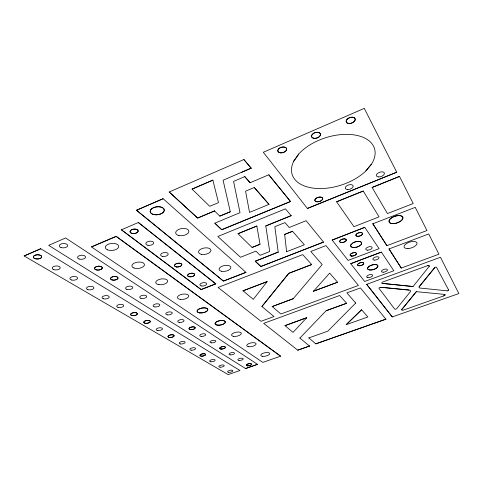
<?xml version="1.0" encoding="UTF-8"?>
<svg xmlns="http://www.w3.org/2000/svg" width="483" height="483" viewBox="0 0 483 483"><rect width="100%" height="100%" fill="white"/><g stroke="black" fill="none" stroke-linecap="round" stroke-linejoin="round"><path stroke-width="0.72" d="M448.671 289.981L448.641 290.138A1.117 0.435 -17.9 0 1 447.33 290.814L447.065 290.802M293.706 161.201L298.711 154.017A43.162 24.917 -17.6 0 1 353.743 134.848A43.162 24.917 -17.6 0 1 371.439 164.226L365.879 170.928A43.162 24.917 -17.6 0 1 313.111 188.11A43.162 24.917 -17.6 0 1 293.718 161.244L298.723 154.059M243.064 290.814L253.291 299.351L267.177 281.589L243.064 290.814L267.177 281.589M413.037 286.522L382.482 283.406L413.05 286.552L429.091 266.477A1.974 0.833 -18.1 0 0 427.6 265.644L427.588 265.608A1.974 0.833 -18.1 0 1 429.079 266.441M261.925 306.494L288.78 273.318L311.686 264.551L288.792 273.354L261.925 306.494L273.976 316.54L261.031 321.298L218.068 287.445L302.714 254.613L311.698 264.587M447.071 290.838L419.854 288.031A4.154 1.672 -17.4 0 1 419.099 286.842L434.706 267.654A0.99 0.417 -18.3 0 1 435.678 267.153A0.99 0.417 -18.3 0 1 436.499 267.274L448.677 290.078M416.34 291.684L401.693 309.627A1.769 0.682 -16.4 0 0 403.553 310.062L443.581 295.946A1.884 0.725 -17.7 0 0 444.97 295.028A1.884 0.725 -17.7 0 0 444.402 294.389L416.328 291.654L401.693 309.627M365.866 170.891L371.427 164.184M293.187 298.76L322.185 264.569L310.798 251.48L325.977 245.593L358.416 285.465L280.877 313.998L272.195 306.536L293.175 298.723L272.201 306.572M313.564 291.177L329.647 273.106L337.587 282.235L313.564 291.177L337.587 282.235M306.681 317.79L293.03 332.37L284.952 325.633L306.675 317.754L284.958 325.669M299.883 338.07L326.097 310.744L346.637 303.252L326.097 310.744M355.736 303.034L327.806 331.163L308.83 337.925M346.208 324.63L361.604 309.766L367.877 316.981L346.22 324.667L361.604 309.766M359.968 245.642A5.687 2.711 -16.4 0 1 352.729 247.411A5.687 2.711 -16.4 0 1 351.437 244.084L352.336 243.305A5.687 2.711 -16.4 0 1 359.612 241.512A5.687 2.711 -16.4 0 1 360.855 244.839M169.213 192.035L197.644 218.062L214.53 210.938L197.644 218.062L169.207 191.993L243.903 159.529L251.166 168.193L241.15 172.497L251.154 168.15M24.15 255.93L40.723 248.733L239.96 370.491L228.199 374.627L24.15 255.972L40.723 248.775M257.524 364.357L65.603 237.968L48.68 245.364L245.593 368.547L257.517 364.321L245.593 368.547M396.742 172.268L364.285 108.373L263.313 152.26L307.387 208.457L396.724 172.226L307.387 208.457M163.103 198.706L136.484 210.28L223.454 281.1L245.962 272.334L223.448 281.064L136.478 210.232L163.103 198.706L245.962 272.334M192.065 189.137L212.87 180.105L218.479 202.631L209.737 206.313L192.059 189.094L212.882 180.153M241.138 172.455L223.098 180.225L230.288 211.765L219.825 216.118L214.53 210.938M244.76 176.603L233.561 181.445L240.015 212.659L214.838 223.182L221.763 229.739L290.518 201.52L268.802 174.774L250.103 182.755L244.76 176.603L250.103 182.755M121.438 229.817L138.349 222.5L215.786 283.877L201.151 289.583L121.438 229.817L201.151 289.583M91.456 246.891L116.18 236.362L280.593 356.176L262.837 362.389L91.456 246.934L116.186 236.404L280.593 356.176M254.269 187.489L245.587 191.196L249.524 212.393L268.983 204.363L254.269 187.489L268.971 204.321M221.757 229.697L290.512 201.483M291.164 215.696L285.429 208.849L217.821 236.501L240.528 257.288L255.924 251.142L260.18 255.314L269.707 251.516L265.771 225.941L291.152 215.66L265.783 225.984M237.974 233.7L256.847 226.032L237.986 233.736L252.078 247.435L260.029 244.271L256.847 226.032M336.591 201.809L363.222 191.033L379.077 216.879L353.954 226.702L336.585 201.767L363.222 191.033M372.121 187.489L399.483 176.416L413.213 203.536L387.438 213.571L372.109 187.446L399.483 176.416M278.214 252.126L274.821 226.702L284.97 222.609L289.22 227.505L306.144 220.689L323.532 242.098L260.844 266.519L255.241 261.212L278.208 252.09L255.253 261.249M286.618 251.746L284.656 234.412L292.535 231.272L304.332 244.809L286.606 251.709M292.547 231.315L284.656 234.412M201.139 289.504L215.774 283.805M255.241 261.212L260.838 266.483L323.532 242.098M372.858 223.792L415.217 207.346L426.954 230.536L386.901 245.672L372.858 223.792L386.901 245.672M332.171 240.087L364.81 227.348L379.07 248.673L348.11 260.409L332.159 240.051L364.81 227.348M389.002 248.95L428.699 233.965L438.95 254.215L401.27 268.065L389.002 248.95L401.276 268.101M350.694 263.706L381.377 252.096L393.85 270.746L364.647 281.474L350.688 263.67L381.377 252.096M366.682 284.342L440.466 257.252L458.85 293.561L392.256 316.933L366.682 284.342L392.256 316.933M427.6 265.644L382.753 282.012A1.787 0.755 -16.4 0 0 382.488 283.443M297.745 350.193L309.494 346.033L297.745 350.193L263.7 323.369L339.646 295.511L346.643 303.288M315.767 343.86L385.881 319.185L315.767 343.86L308.824 337.895M408.956 290.06L381.492 287.331L408.944 290.029A4.462 1.799 -16.9 0 1 410.206 291.949L396.567 308.8A1.509 0.586 -16.2 0 1 394.72 309.174L378.895 288.194A1.485 0.622 -16.2 0 1 380.574 287.313L381.25 287.3M380.574 287.313L380.936 287.282M215.786 283.877L138.349 222.5M299.877 338.04L309.5 346.063M214.85 223.218L221.763 229.739M355.742 303.064L346.872 292.861L360.421 287.928L385.893 319.215M243.909 159.571L251.166 168.193M268.808 174.816L290.518 201.52M444.402 294.389L444.414 294.419A1.884 0.725 -17.7 0 1 444.97 295.028A1.884 0.725 -17.7 0 1 443.569 295.916L443.581 295.946M434.706 267.654L419.099 286.842M260.029 244.271L252.078 247.435M230.288 211.765L219.825 216.118M352.324 243.269A5.687 2.711 -16.4 0 1 359.6 241.476A5.687 2.711 -16.4 0 1 360.867 244.875L359.956 245.606A5.687 2.711 -16.4 0 1 352.717 247.374A5.687 2.711 -16.4 0 1 351.425 244.048M369.223 266.278L368.366 266.972A5.331 2.367 -16.4 0 0 369.447 269.937A5.331 2.367 -16.4 0 0 376.221 268.288L377.084 267.6A5.331 2.367 -16.4 0 0 376.046 264.642A5.331 2.367 -16.4 0 0 369.235 266.314L368.372 267.008A5.325 2.367 -16.4 0 0 369.435 269.9A5.325 2.367 -16.4 0 0 376.209 268.252L377.072 267.564A5.325 2.367 -16.4 0 0 376.034 264.606A5.325 2.367 -16.4 0 0 369.223 266.278M228.864 372.321A2.663 0.972 -10.9 0 0 232.884 370.859A2.663 0.972 -10.9 0 0 229.057 370.576A2.663 0.972 -10.9 0 0 228.864 372.321M220.109 367.165A2.723 1.014 -10.6 0 0 224.209 365.667A2.723 1.014 -10.6 0 0 220.254 365.359A2.723 1.014 -10.6 0 0 220.109 367.165M210.95 361.773A2.789 1.063 -10.3 0 0 215.128 360.227A2.789 1.063 -10.3 0 0 211.047 359.889A2.789 1.063 -10.3 0 0 210.95 361.773M201.351 356.158A2.862 1.111 -10 0 0 205.613 354.564A2.862 1.111 -10 0 0 201.393 354.166A2.862 1.111 -10 0 0 201.351 356.122A2.862 1.111 -10 0 0 205.607 354.528A2.862 1.111 -10 0 0 201.399 354.196A2.862 1.111 -10 0 0 201.351 356.158M191.28 350.199A2.934 1.165 -9.6 0 0 195.627 348.557A2.934 1.165 -9.6 0 0 191.268 348.152A2.934 1.165 -9.6 0 0 191.28 350.199M180.708 343.974A3.013 1.226 -9.2 0 0 185.14 342.278A3.013 1.226 -9.2 0 0 180.63 341.843A3.013 1.226 -9.2 0 0 180.708 343.974M169.593 337.466A3.097 1.286 -8.8 0 0 174.121 335.715A3.097 1.286 -8.8 0 0 169.442 335.202A3.097 1.286 -8.8 0 0 169.587 337.43A3.097 1.286 -8.8 0 0 174.115 335.679A3.097 1.286 -8.8 0 0 169.448 335.238A3.097 1.286 -8.8 0 0 169.593 337.466M157.887 330.547A3.188 1.352 -8.3 0 0 162.511 328.73A3.188 1.352 -8.3 0 0 157.657 328.211A3.188 1.352 -8.3 0 0 157.887 330.547M145.552 323.32A3.284 1.425 -7.7 0 0 150.273 321.443A3.284 1.425 -7.7 0 0 145.238 320.839A3.284 1.425 -7.7 0 0 145.546 323.284A3.284 1.425 -7.7 0 0 150.273 321.406A3.284 1.425 -7.7 0 0 145.238 320.875A3.284 1.425 -7.7 0 0 145.552 323.32M131.799 315.514A3.381 1.497 -7.2 0 0 137.305 314.107A3.381 1.497 -7.2 0 0 132.897 312.803A3.381 1.497 -7.2 0 0 131.793 315.477A3.381 1.497 -7.2 0 0 137.299 314.071A3.381 1.497 -7.2 0 0 132.903 312.839A3.381 1.497 -7.2 0 0 131.799 315.514M117.991 307.363A3.496 1.582 -6.5 0 0 123.648 305.914A3.496 1.582 -6.5 0 0 119.041 304.556A3.496 1.582 -6.5 0 0 117.991 307.363M103.374 298.766A3.61 1.666 -5.8 0 0 109.194 297.274A3.61 1.666 -5.8 0 0 104.364 295.825A3.61 1.666 -5.8 0 0 103.374 298.766M87.87 289.649A3.737 1.763 -5 0 0 93.859 288.103A3.737 1.763 -5 0 0 88.781 286.558A3.737 1.763 -5 0 0 87.87 289.649M71.387 279.965A3.876 1.866 -4.1 0 0 77.564 278.365A3.876 1.866 -4.1 0 0 72.221 276.705A3.876 1.866 -4.1 0 0 71.387 279.965M53.848 269.647A4.027 1.98 -3.1 0 0 60.212 267.993A4.027 1.98 -3.1 0 0 54.579 266.205A4.027 1.98 -3.1 0 0 53.848 269.647M35.126 258.683A4.19 2.095 -2 0 0 41.701 256.974A4.19 2.095 -2 0 0 35.748 255.048A4.19 2.095 -2 0 0 35.126 258.683M221.069 349.004A2.874 1.135 -10.6 0 0 225.404 347.386A2.874 1.135 -10.6 0 0 221.232 346.987A2.874 1.135 -10.6 0 0 221.069 349.004M230.282 354.866A2.807 1.081 -10.9 0 0 234.527 353.296A2.807 1.081 -10.9 0 0 230.488 352.928A2.807 1.081 -10.9 0 0 230.282 354.866M239.073 360.457A2.741 1.032 -11.2 0 0 243.233 358.929A2.741 1.032 -11.2 0 0 239.32 358.597A2.741 1.032 -11.2 0 0 239.073 360.457M247.465 365.8A2.675 0.99 -11.4 0 0 251.546 364.315A2.675 0.99 -11.4 0 0 247.755 364.007A2.675 0.99 -11.4 0 0 247.465 365.8A2.675 0.99 -11.4 0 0 251.552 364.345A2.675 0.99 -11.4 0 0 247.761 364.037A2.675 0.99 -11.4 0 0 247.471 365.83M96.014 269.78A3.882 1.92 -4.9 0 0 102.263 268.162A3.882 1.92 -4.9 0 0 97.029 266.417A3.882 1.92 -4.9 0 0 96.014 269.78A3.882 1.92 -4.9 0 0 102.263 268.204A3.882 1.92 -4.9 0 0 97.029 266.453A3.882 1.92 -4.9 0 0 96.014 269.822M211.403 342.852A2.952 1.189 -10.2 0 0 215.823 341.185A2.952 1.189 -10.2 0 0 211.512 340.75A2.952 1.189 -10.2 0 0 211.403 342.852M201.248 336.391A3.031 1.25 -9.9 0 0 205.764 334.671A3.031 1.25 -9.9 0 0 201.296 334.194A3.031 1.25 -9.9 0 0 201.248 336.391M190.574 329.599A3.115 1.31 -9.5 0 0 195.18 327.812A3.115 1.31 -9.5 0 0 190.556 327.299A3.115 1.31 -9.5 0 0 190.574 329.599M179.32 322.439A3.2 1.383 -9 0 0 184.029 320.597A3.2 1.383 -9 0 0 179.235 320.036A3.2 1.383 -9 0 0 179.32 322.439M167.462 314.892A3.296 1.455 -8.5 0 0 172.274 312.978A3.296 1.455 -8.5 0 0 167.287 312.374A3.296 1.455 -8.5 0 0 167.462 314.892M154.928 306.922A3.399 1.534 -7.9 0 0 159.849 304.936A3.399 1.534 -7.9 0 0 154.669 304.272A3.399 1.534 -7.9 0 0 154.928 306.922M140.921 298.325A3.502 1.618 -7.3 0 0 146.645 296.858A3.502 1.618 -7.3 0 0 142.135 295.439A3.502 1.618 -7.3 0 0 140.921 298.325M126.848 289.377A3.623 1.715 -6.6 0 0 132.734 287.862A3.623 1.715 -6.6 0 0 128.001 286.341A3.623 1.715 -6.6 0 0 126.848 289.377M111.905 279.88A3.749 1.811 -5.8 0 0 117.967 278.317A3.749 1.811 -5.8 0 0 112.992 276.687A3.749 1.811 -5.8 0 0 111.905 279.88A3.749 1.811 -5.8 0 0 117.967 278.353A3.749 1.811 -5.8 0 0 112.998 276.729A3.749 1.811 -5.8 0 0 111.905 279.917M79.085 259.021A4.033 2.041 -3.9 0 0 85.527 257.342A4.033 2.041 -3.9 0 0 80.009 255.465A4.033 2.041 -3.9 0 0 79.085 259.021M61.009 247.531A4.196 2.167 -2.8 0 0 67.662 245.793A4.196 2.167 -2.8 0 0 61.83 243.77A4.196 2.167 -2.8 0 0 61.009 247.531M107.679 249.91A6.762 3.514 -5.1 0 0 118.649 247.091A6.762 3.514 -5.1 0 0 109.677 243.764A6.762 3.514 -5.1 0 0 107.679 249.91M201.483 285.96A3.466 1.636 -9.7 0 0 206.736 283.932A3.466 1.636 -9.7 0 0 201.725 283.062A3.466 1.636 -9.7 0 0 201.483 285.96M189.276 276.687A3.574 1.733 -9.1 0 0 194.655 274.586A3.574 1.733 -9.1 0 0 189.433 273.644A3.574 1.733 -9.1 0 0 189.276 276.687M176.319 266.851A3.689 1.835 -8.5 0 0 181.837 264.66A3.689 1.835 -8.5 0 0 176.386 263.64A3.689 1.835 -8.5 0 0 176.319 266.851M162.542 256.401A3.816 1.95 -7.8 0 0 168.205 254.112A3.816 1.95 -7.8 0 0 162.505 253.001A3.816 1.95 -7.8 0 0 162.542 256.401M147.87 245.261A3.949 2.071 -6.9 0 0 153.691 242.877A3.949 2.071 -6.9 0 0 147.72 241.669A3.949 2.071 -6.9 0 0 147.87 245.261M132.215 233.38A4.099 2.21 -6 0 0 138.192 230.886A4.099 2.21 -6 0 0 131.931 229.564A4.099 2.21 -6 0 0 132.215 233.38M221.649 271.295A5.995 2.922 -10.6 0 0 230.88 267.757A5.995 2.922 -10.6 0 0 222.415 266.073A5.995 2.922 -10.6 0 0 221.649 271.295M201.351 254.33A6.315 3.23 -9.7 0 0 210.986 250.55A6.315 3.23 -9.7 0 0 201.9 248.618A6.315 3.23 -9.7 0 0 201.351 254.33M178.831 235.517A6.684 3.58 -8.5 0 0 188.913 231.46A6.684 3.58 -8.5 0 0 179.115 229.238A6.684 3.58 -8.5 0 0 178.831 235.517M153.709 214.53A7.1 3.997 -7 0 0 164.28 210.147A7.1 3.997 -7 0 0 153.66 207.581A7.1 3.997 -7 0 0 153.709 214.53A7.1 3.997 -7 0 0 164.286 210.19A7.1 3.997 -7 0 0 153.666 207.624A7.1 3.997 -7 0 0 153.715 214.573M378.298 176.923A4.196 2.27 -19.3 0 0 384.408 173.475A4.196 2.27 -19.3 0 0 378.43 172.793A4.196 2.27 -19.3 0 0 378.298 176.923M347.289 189.511A4.118 2.234 -17.6 0 0 353.194 186.16A4.118 2.234 -17.6 0 0 347.15 185.544A4.118 2.234 -17.6 0 0 347.289 189.511M316.987 201.773A4.051 2.192 -15.8 0 0 322.692 198.513A4.051 2.192 -15.8 0 0 316.594 197.952A4.051 2.192 -15.8 0 0 316.987 201.773A4.051 2.192 -15.8 0 0 322.704 198.555A4.051 2.192 -15.8 0 0 316.606 197.994A4.051 2.192 -15.8 0 0 316.999 201.816M348.485 123.425A4.715 2.892 -20.1 0 0 355.228 119.283A4.715 2.892 -20.1 0 0 348.352 118.25A4.715 2.892 -20.1 0 0 348.485 123.425M313.992 138.295A4.619 2.838 -17.5 0 0 320.483 134.274A4.619 2.838 -17.5 0 0 313.527 133.332A4.619 2.838 -17.5 0 0 313.992 138.295M280.394 152.779A4.54 2.777 -15 0 0 286.636 148.879A4.54 2.777 -15 0 0 279.615 148.015A4.54 2.777 -15 0 0 280.394 152.779M407.954 248.588A6.768 3.061 -18.2 0 0 416.992 242.985A6.768 3.061 -18.2 0 0 406.662 243.432A6.768 3.061 -18.2 0 0 407.954 248.588M393.319 223.665A7.239 3.52 -18.5 0 0 402.876 217.422A7.239 3.52 -18.5 0 0 391.731 217.773A7.239 3.52 -18.5 0 0 393.319 223.665M374.711 260.096A3.218 1.461 -16.7 0 0 379.022 257.511A3.218 1.461 -16.7 0 0 374.065 257.65A3.218 1.461 -16.7 0 0 374.711 260.096M358.815 265.759A3.194 1.443 -16.1 0 0 363.747 263.64A3.194 1.443 -16.1 0 0 359.461 263.012A3.194 1.443 -16.1 0 0 358.803 265.728A3.194 1.443 -16.1 0 0 363.741 263.603A3.194 1.443 -16.1 0 0 359.473 263.048A3.194 1.443 -16.1 0 0 358.815 265.759M383.242 272.201A3.109 1.352 -16.7 0 0 387.432 269.755A3.109 1.352 -16.7 0 0 382.675 269.919A3.109 1.352 -16.7 0 0 383.242 272.201M367.871 277.604A3.079 1.34 -16.1 0 0 372.653 275.588A3.079 1.34 -16.1 0 0 368.559 275.062A3.079 1.34 -16.1 0 0 367.871 277.604M367.708 250.164A3.315 1.546 -16.7 0 0 372.121 247.465A3.315 1.546 -16.7 0 0 367.002 247.58A3.315 1.546 -16.7 0 0 367.708 250.164M351.389 256.05A3.284 1.534 -16 0 0 356.448 253.847A3.284 1.534 -16 0 0 352.016 253.195A3.284 1.534 -16 0 0 351.389 256.05M357.963 236.338A3.441 1.672 -16.7 0 0 362.504 233.47A3.441 1.672 -16.7 0 0 357.154 233.549A3.441 1.672 -16.7 0 0 357.963 236.338M341.046 242.532A3.411 1.66 -16 0 0 346.281 240.202A3.411 1.66 -16 0 0 341.632 239.465A3.411 1.66 -16 0 0 341.04 242.496A3.411 1.66 -16 0 0 346.269 240.166A3.411 1.66 -16 0 0 341.62 239.429A3.411 1.66 -16 0 0 341.046 242.532M393.307 223.629A7.239 3.52 -18.5 0 0 402.858 217.386A7.239 3.52 -18.5 0 0 391.719 217.73A7.239 3.52 -18.5 0 0 393.307 223.629M357.951 236.302A3.441 1.672 -16.7 0 0 362.491 233.434A3.441 1.672 -16.7 0 0 357.142 233.512A3.441 1.672 -16.7 0 0 357.951 236.302M351.376 256.014A3.284 1.534 -16 0 0 356.436 253.81A3.284 1.534 -16 0 0 352.004 253.158A3.284 1.534 -16 0 0 351.376 256.014M262.674 356.339A4.588 1.733 -11.9 0 0 269.749 353.779A4.588 1.733 -11.9 0 0 263.362 353.17A4.588 1.733 -11.9 0 0 262.674 356.339M248.799 346.758A4.776 1.872 -11.5 0 0 256.111 344.065A4.776 1.872 -11.5 0 0 249.379 343.365A4.776 1.872 -11.5 0 0 248.799 346.758M233.778 336.385A4.981 2.029 -11 0 0 241.349 333.548A4.981 2.029 -11 0 0 234.237 332.745A4.981 2.029 -11 0 0 233.778 336.385M217.477 325.156A5.198 2.204 -10.5 0 0 225.326 322.155A5.198 2.204 -10.5 0 0 217.785 321.237A5.198 2.204 -10.5 0 0 217.477 325.156A5.198 2.204 -10.5 0 0 225.32 322.119A5.198 2.204 -10.5 0 0 217.779 321.201A5.198 2.204 -10.5 0 0 217.471 325.119M199.708 312.881A5.446 2.403 -9.8 0 0 207.847 309.706A5.446 2.403 -9.8 0 0 199.835 308.649A5.446 2.403 -9.8 0 0 199.708 312.881M180.256 299.412A5.718 2.632 -8.9 0 0 188.714 296.037A5.718 2.632 -8.9 0 0 180.171 294.823A5.718 2.632 -8.9 0 0 180.256 299.412M158.895 284.662A6.025 2.886 -7.9 0 0 167.692 281.064A6.025 2.886 -7.9 0 0 158.551 279.663A6.025 2.886 -7.9 0 0 158.895 284.662M133.954 268.029A6.37 3.182 -6.7 0 0 144.363 265.366A6.37 3.182 -6.7 0 0 136.146 262.414A6.37 3.182 -6.7 0 0 133.954 268.029M35.126 258.64A4.19 2.095 -2 0 0 41.695 256.932A4.19 2.095 -2 0 0 35.748 255.006A4.19 2.095 -2 0 0 35.126 258.64M221.075 349.034A2.874 1.135 -10.6 0 0 225.404 347.416A2.874 1.135 -10.6 0 0 221.238 347.017A2.874 1.135 -10.6 0 0 221.075 349.034M190.574 329.635A3.115 1.31 -9.5 0 0 195.186 327.848A3.115 1.31 -9.5 0 0 190.562 327.335A3.115 1.31 -9.5 0 0 190.574 329.635M199.702 312.845A5.446 2.403 -9.8 0 0 207.841 309.669A5.446 2.403 -9.8 0 0 199.829 308.613A5.446 2.403 -9.8 0 0 199.702 312.845M189.288 276.765A3.574 1.733 -9.1 0 0 194.673 274.658A3.574 1.733 -9.1 0 0 189.445 273.722A3.574 1.733 -9.1 0 0 189.288 276.765M176.331 266.93A3.689 1.835 -8.5 0 0 181.85 264.738A3.689 1.835 -8.5 0 0 176.398 263.718A3.689 1.835 -8.5 0 0 176.331 266.93M132.227 233.464A4.099 2.21 -6 0 0 138.198 230.971A4.099 2.21 -6 0 0 131.944 229.648A4.099 2.21 -6 0 0 132.227 233.464M348.503 123.467A4.715 2.892 -20.1 0 0 355.246 119.325A4.715 2.892 -20.1 0 0 348.364 118.293A4.715 2.892 -20.1 0 0 348.503 123.467M314.004 138.337A4.619 2.838 -17.5 0 0 320.495 134.322A4.619 2.838 -17.5 0 0 313.539 133.374A4.619 2.838 -17.5 0 0 314.004 138.337M280.406 152.821A4.54 2.777 -15 0 0 286.648 148.927A4.54 2.777 -15 0 0 279.627 148.058A4.54 2.777 -15 0 0 280.406 152.821"/></g></svg>
